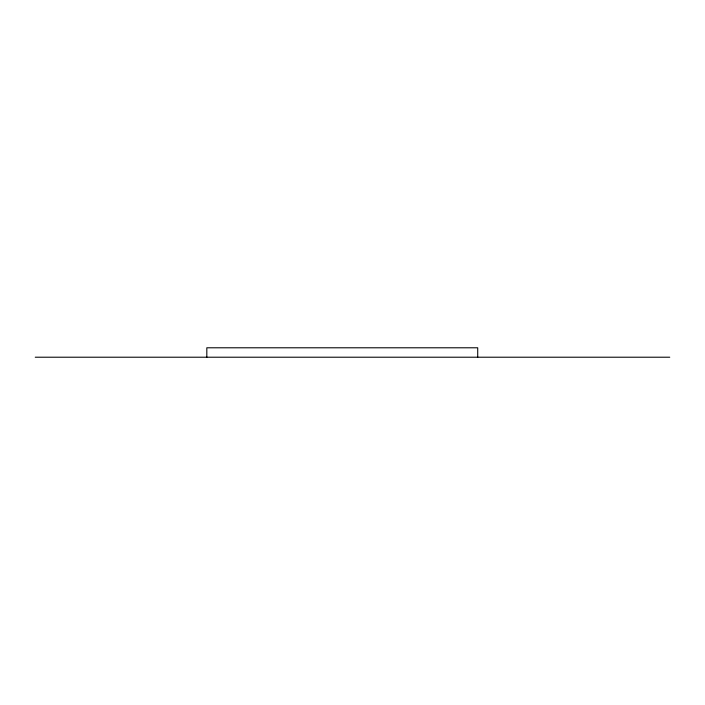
<?xml version="1.0" encoding="UTF-8"?>
<svg xmlns="http://www.w3.org/2000/svg" width="705" height="705" viewBox="0 0 705 705"><rect width="100%" height="100%" fill="white"/><g stroke="black" fill="none" stroke-linecap="round" stroke-linejoin="round"><path stroke-width="1.06" d="M35.25 357.215L669.75 357.215M477.717 357.215L477.717 347.785L206.821 347.785L206.821 357.215"/></g></svg>
